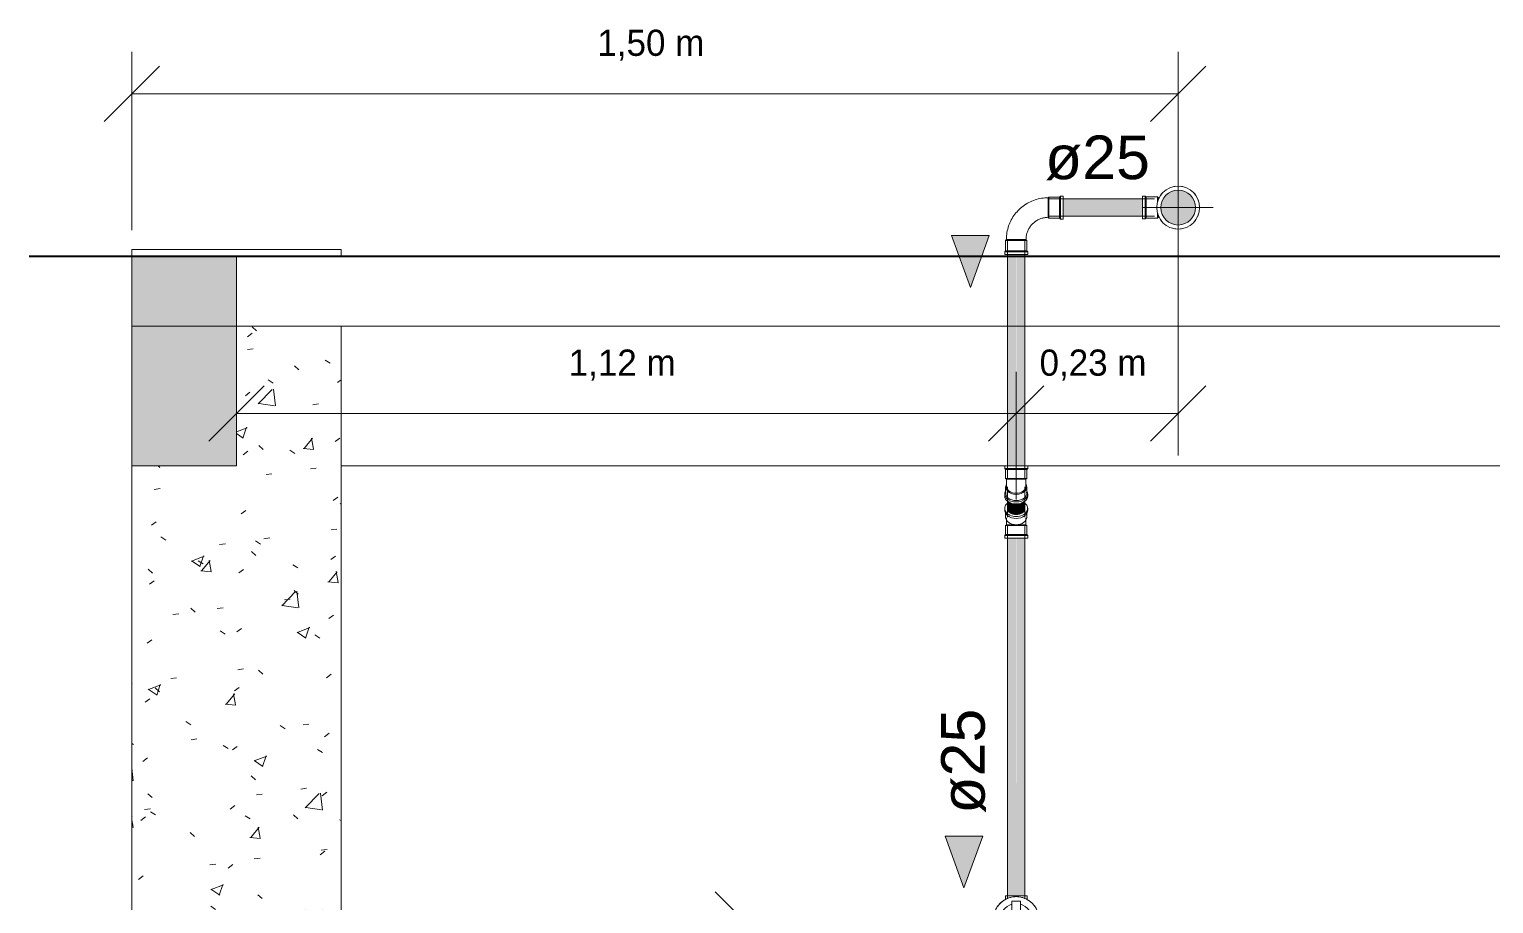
# Model space of a CAD drawing. Header units: metres. Extents: x 15 to 69.3, y -12.4 to 16.4.
# Drawn here: x 29.207 to 31.306, y 1.823 to 3.075 of the extents above; entities that cross this region are included whole.
import ezdxf

# ---------------------------------------------------------------- set-up
doc = ezdxf.new("R2010")
doc.units = ezdxf.units.M
doc.layers.add('1095_ARQ_BASE_COBERTA_dwg', color=7, linetype='Continuous', lineweight=5, true_color=0x767676)
doc.layers.add('A-FLOR', color=7, linetype='Continuous', lineweight=9, true_color=0x007f00)
for name, color, linetype, lineweight in [('A-ANNO-DIMS', 7, 'Continuous', 5), ('A-ANNO-DIMS-25', 7, 'Continuous', 5), ('A-DETL', 7, 'Continuous', 5), ('A-DETL-GENF', 7, 'Continuous', 5), ('A-WALL', 7, 'Continuous', 9), ('KIRYA - PAREDE', 7, 'Continuous', 40), ('KIRYA - PAREDE VISTA', 7, 'Continuous', 15), ('KIRYA - PISO', 7, 'Continuous', 5), ('P-PIPE', 7, 'Continuous', 5), ('P-PIPE-CNTR', 7, 'Continuous', 5), ('P-PIPE-IDEN', 7, 'Continuous', 5), ('S-COLS', 7, 'Continuous', 5)]:
    doc.layers.add(name, color=color, linetype=linetype, lineweight=lineweight)
doc.styles.add('Arial_1', font='arial.ttf', dxfattribs={"height": 0.0625})
doc.styles.add('Century Gothic_4', font='GOTHIC.TTF', dxfattribs={"height": 0.0375})
doc.dimstyles.new('Setores_1_5_1', dxfattribs={"dimscale": 0.3048, "dimtxt": 0.039156, "dimasz": 0.260417, "dimexe": 0.19685, "dimexo": 0.123031, "dimgap": 0.143537, "dimtad": 1, "dimrnd": 0.01, "dimzin": 0, "dimdsep": 46, "dimtxsty": 'Century Gothic_4', "dimblk1": 'OBLIQUE', "dimblk2": 'OBLIQUE', "dimsah": 1, "dimcen": 0.09, "dimazin": 0, "dimtfac": 1, "dimtdec": 4, "dimtix": 1, "dimtmove": 0, "dimatfit": 3, "dimfxl": 1, "dimtvp": 1, "dimtolj": 1, "dimtzin": 0, "dimarcsym": 2})

# ---------------------------------------------------------------- blocks, each defined once
blk = doc.blocks.new('Pilar retangular - 15 x 30 cm-3622251-BB')
at = {"layer": 'S-COLS', "true_color": 0xeaeaea}
h = blk.add_hatch(dxfattribs=at)
h.set_pattern_fill('FP_6', color=254, style=0, pattern_type=2)
h.set_pattern_definition([(50, (-17.334, 0.3775), (0.1821895, -0.015938), [0.01905, -0.20955]), (355, (-17.334, 0.3775), (-0.035242, 0.191059), [0.01524, -0.16764]), (100.451, (-17.319, 0.37617), (0.146942, 0.17512), [0.01619, -0.17809]), (46.184, (-17.334, 0.4283), (0.271077, -0.042045), [0.02857, -0.31432]), (96.636, (-17.311, 0.4248), (0.237407, 0.247433), [0.02429, -0.26714]), (351.184, (-17.334, 0.4283), (0.237406, 0.247428), [0.02286, -0.25146]), (21, (-17.308, 0.4156), (0.15162, -0.102267), [0.01905, -0.20955]), (326, (-17.308, 0.4156), (0.061803, 0.18419), [0.01524, -0.16764]), (71.451, (-17.296, 0.40708), (0.213418, 0.081924), [0.01619, -0.17809]), (37.5, (-17.334, 0.3775), (0.0030864, 0.084551), [0.00838, -0.15723, 0.00838, -0.1618, -0.16827]), (37.5, (-17.334, 0.3775), (0.0030864, 0.084551), [-0.33579, 0.00838, -0.15989]), (7.5, (-17.334, 0.3775), (0.0668157, 0.1001782), [0.00838, -0.08865, 0.00838, -0.15342, -0.06413]), (7.5, (-17.334, 0.3775), (0.0668157, 0.1001782), [-0.25883, 0.00838, -0.05575]), (327.5, (-17.39, 0.3775), (0.1355866, -0.0057276), [0.00838, -0.05512, 0.00838, -0.18974, -0.26289]), (327.5, (-17.39, 0.3775), (0.1355866, -0.0057276), [-0.26162, 0.00838, -0.25451]), (317.5, (-17.416, 0.3775), (0.148125, 0.0254287), [0.00838, -0.07417, 0.00838, -0.12319, -0.18669]), (317.5, (-17.416, 0.3775), (0.148125, 0.0254287), [-0.21412, 0.00838, -0.17831])])
h.paths.add_polyline_path([(-18.5106, 0), (-18.2106, 0), (-18.2106, 2.65), (-18.3606, 2.65), (-18.3606, 2.45), (-18.5106, 2.45), (-18.5106, 1.2743)])
h.paths.add_polyline_path([(-18.3606, 2.75), (-18.2106, 2.75), (-18.2106, 2.76), (-18.5106, 2.76), (-18.5106, 2.75)])
at = {"layer": 'S-COLS', "color": 253, "true_color": 0xaaaaaa}
for p, q in [((-18.5106, 2.76), (-18.5106, 2.75)), ((-18.2106, 2.76), (-18.5106, 2.76)), ((-18.2106, 2.76), (-18.2106, 2.75)), ((-18.2106, 2.65), (-18.2106, 0)), ((-18.5106, 2.45), (-18.5106, 0)), ((-18.2106, -0.1), (-18.2106, -0.3)), ((-18.2106, -0.3), (-18.3606, -0.3))]:
    blk.add_line(p, q, dxfattribs=at)
blk = doc.blocks.new('1095_ARQ_BASE_COBERTA_dwg-3608433-BB')
at = {"layer": 'KIRYA - PAREDE', "flags": 128}
blk.add_lwpolyline([(-15.0626, 2.75), (-16.8606, 2.75), (-18.6576, 2.75)], dxfattribs=at)
at = {"layer": 'KIRYA - PAREDE VISTA'}
for p, q in [((-16.3437, 2.75), (-18.6576, 2.75)), ((-15.0626, 2.75), (-18.6576, 2.75)), ((-17.3775, 2.75), (-15.0626, 2.75))]:
    blk.add_line(p, q, dxfattribs=at)
at = {"layer": 'KIRYA - PISO'}
for p, q in [((-15.0625, 2.75), (-18.6577, 2.75)), ((-15.0626, 2.75), (-18.6576, 2.75)), ((-15.0626, 2.75), (-18.6576, 2.75)), ((-15.0626, 2.75), (-18.6576, 2.75)), ((-15.0626, 2.75), (-17.7709, 2.75)), ((-15.0626, 2.75), (-17.5505, 2.75))]:
    blk.add_line(p, q, dxfattribs=at)
at = {"layer": 'KIRYA - PISO', "flags": 128}
for points in [[(-18.6576, 2.75), (-17.9811, 2.75)], [(-18.6576, 2.75), (-17.8507, 2.75)]]:
    blk.add_lwpolyline(points, close=True, dxfattribs=at)
blk.add_lwpolyline([(-18.6576, 2.75), (-17.6335, 2.75), (-18.2851, 2.75), (-17.1832, 2.75)], dxfattribs=at)
blk = doc.blocks.new('Te_Reducao - Agua Fria_Soldavel - MEP - Tigre - Standard-3611339-BB')
at = {"layer": 'P-PIPE'}
for p, q in [((-17.0578, 2.8362), (-17.0618, 2.8362)), ((-17.0618, 2.8362), (-17.0618, 2.82)), ((-17.0564, 2.8352), (-17.0578, 2.8362)), ((-17.0578, 2.8362), (-17.0578, 2.82)), ((-17.0403, 2.8352), (-17.0564, 2.8352)), ((-17.0564, 2.8352), (-17.0564, 2.82)), ((-17.0386, 2.834), (-17.0403, 2.8352)), ((-17.0403, 2.8352), (-17.0403, 2.8281)), ((-17.0618, 2.82), (-17.0618, 2.8038)), ((-17.0578, 2.82), (-17.0578, 2.8038)), ((-17.0564, 2.82), (-17.0564, 2.8048)), ((-17.0378, 2.834), (-17.0386, 2.834)), ((-17.0386, 2.834), (-17.0386, 2.8322)), ((-17.0618, 2.8038), (-17.0578, 2.8038)), ((-17.0578, 2.8038), (-17.0564, 2.8048)), ((-17.0564, 2.8048), (-17.0403, 2.8048)), ((-17.0403, 2.8117), (-17.0403, 2.8048)), ((-17.0403, 2.8048), (-17.0386, 2.806)), ((-17.0386, 2.8078), (-17.0386, 2.806)), ((-17.0386, 2.806), (-17.0378, 2.806))]:
    blk.add_line(p, q, dxfattribs=at)
for radius, start, end in [(0.0308, 0, 180), (0.0308, 137.9777, 143.1752), (0.0307, 137.9777, 143.1752), (0.0308, 96.6461, 102.024), (0.0308, 96.6461, 102.024), (0.0307, 77.9785, 83.3547), (0.0307, 77.9785, 83.3547), (0.0307, 36.8311, 42.0248), (0.0308, 36.8311, 42.0248), (0.0308, 180, 0), (0.0308, 156.6458, 162.0232), (0.0308, 17.9781, 23.3549), (0.0308, 17.9781, 23.3549), (0.0307, 197.9768, 203.3542), (0.0308, 216.6456, 222.0223), (0.0307, 216.6456, 222.0223), (0.0307, 317.9752, 323.3537), (0.0307, 317.9752, 323.3537), (0.0307, 336.6451, 342.0219), (0.0307, 336.6451, 342.0219), (0.0308, 257.976, 263.3539), (0.0308, 257.976, 263.3539), (0.0307, 276.6453, 282.0215), (0.0307, 276.6453, 282.0215)]:
    blk.add_arc((-17.0106, 2.82), radius, start, end, dxfattribs=at)
blk = doc.blocks.new('Joelho 45_90 - Agua Fria_Soldavel - MEP - Tigre - Standard-3609069-BB')
at = {"layer": 'P-PIPE'}
for p, q in [((-17.2593, 2.3891), (-17.2593, 2.3863)), ((-17.2579, 2.3853), (-17.2579, 2.3763)), ((-17.2277, 2.3763), (-17.2277, 2.3853)), ((-17.2263, 2.3863), (-17.2263, 2.3891)), ((-17.2579, 2.3516), (-17.2593, 2.3502)), ((-17.2569, 2.3654), (-17.2579, 2.3643)), ((-17.2579, 2.3643), (-17.2428, 2.3643)), ((-17.2579, 2.3643), (-17.2579, 2.3516)), ((-17.2428, 2.3643), (-17.2579, 2.3643)), ((-17.2579, 2.3516), (-17.2428, 2.3516)), ((-17.2428, 2.3654), (-17.2569, 2.3654)), ((-17.2569, 2.3654), (-17.2428, 2.3654)), ((-17.2468, 2.366), (-17.2466, 2.366)), ((-17.2288, 2.3654), (-17.2428, 2.3654)), ((-17.2428, 2.3654), (-17.2288, 2.3654)), ((-17.2428, 2.3643), (-17.2277, 2.3643)), ((-17.2277, 2.3643), (-17.2428, 2.3643)), ((-17.2428, 2.3516), (-17.2277, 2.3516)), ((-17.2391, 2.366), (-17.2388, 2.366)), ((-17.2277, 2.3643), (-17.2288, 2.3654)), ((-17.2277, 2.3516), (-17.2277, 2.3643)), ((-17.2263, 2.3502), (-17.2277, 2.3516)), ((-17.2593, 2.3502), (-17.2593, 2.3462)), ((-17.2593, 2.3502), (-17.2428, 2.3502)), ((-17.2593, 2.3462), (-17.2428, 2.3462)), ((-17.2428, 2.3502), (-17.2263, 2.3502)), ((-17.2428, 2.3462), (-17.2263, 2.3462)), ((-17.2263, 2.3462), (-17.2263, 2.3502))]:
    blk.add_line(p, q, dxfattribs=at)
at = {"layer": 'P-PIPE', "flags": 128}
for points in [[(-17.2569, 2.3654), (-17.2569, 2.3659), (-17.2569, 2.3665), (-17.2569, 2.3671), (-17.2569, 2.3677), (-17.2569, 2.3682), (-17.2569, 2.3688), (-17.2569, 2.3694), (-17.2569, 2.3699), (-17.2569, 2.3704), (-17.2569, 2.371), (-17.2569, 2.3715), (-17.2569, 2.372), (-17.2569, 2.3725), (-17.2569, 2.373), (-17.2569, 2.3735), (-17.2569, 2.374), (-17.2569, 2.3744), (-17.2569, 2.3749), (-17.2569, 2.3753), (-17.2569, 2.3756)], [(-17.2288, 2.3756), (-17.2288, 2.3751), (-17.2288, 2.3747), (-17.2288, 2.3743), (-17.2288, 2.3738), (-17.2288, 2.3733), (-17.2288, 2.3728), (-17.2288, 2.3723), (-17.2288, 2.3718), (-17.2288, 2.3713), (-17.2288, 2.3708), (-17.2288, 2.3702), (-17.2288, 2.3697), (-17.2288, 2.3691), (-17.2288, 2.3686), (-17.2288, 2.368), (-17.2288, 2.3675), (-17.2288, 2.3669), (-17.2288, 2.3663), (-17.2288, 2.3657), (-17.2288, 2.3654)]]:
    blk.add_lwpolyline(points, dxfattribs=at)
at = {"layer": 'P-PIPE'}
for centre, major_axis, start_param, end_param in [((-17.2428, 2.3891), (0.0165, 0), 2.439336, 4.712389), ((-17.2428, 2.3891), (0.0165, 0), 4.712389, 6.985442), ((-17.2428, 2.3863), (0.0165, 0), 3.070015, 4.712389), ((-17.2428, 2.3763), (0.0151, 0), 3.141593, 4.712389), ((-17.2428, 2.3763), (0.0151, 0), 3.141593, 4.712389), ((-17.2428, 2.3891), (0.0125, 0), 3.141593, 6.283185), ((-17.2428, 2.3863), (0.0165, 0), 4.712389, 6.354763), ((-17.2428, 2.3763), (0.0151, 0), 4.712389, 6.283185), ((-17.2428, 2.3763), (0.0151, 0), 4.712389, 6.283185), ((-17.2428, 2.3756), (0.014, 0), 4.441885, 4.45059), ((-17.2428, 2.3756), (0.014, 0), 4.970533, 4.982893), ((-17.2428, 2.3756), (0.014, 0), 4.970533, 4.974188)]:
    blk.add_ellipse(centre, major_axis=major_axis, ratio=0.707107, start_param=start_param, end_param=end_param, dxfattribs=at)
blk = doc.blocks.new('Joelho 45_90 - Agua Fria_Soldavel - MEP - Tigre - Standard-V43-BB')
at = {"layer": 'P-PIPE'}
for p, q in [((-17.2593, 2.45), (-17.2593, 2.446)), ((-17.2428, 2.45), (-17.2593, 2.45)), ((-17.2593, 2.446), (-17.2579, 2.4446)), ((-17.2593, 2.446), (-17.2428, 2.446)), ((-17.2579, 2.4446), (-17.2579, 2.4319)), ((-17.2579, 2.4446), (-17.2428, 2.4446)), ((-17.2263, 2.45), (-17.2428, 2.45)), ((-17.2428, 2.446), (-17.2263, 2.446)), ((-17.2428, 2.4446), (-17.2277, 2.4446)), ((-17.2277, 2.4446), (-17.2263, 2.446)), ((-17.2277, 2.4319), (-17.2277, 2.4446)), ((-17.2263, 2.446), (-17.2263, 2.45)), ((-17.2579, 2.4319), (-17.2569, 2.4308)), ((-17.2428, 2.4319), (-17.2579, 2.4319)), ((-17.2579, 2.4319), (-17.2428, 2.4319)), ((-17.2579, 2.4198), (-17.2579, 2.4109)), ((-17.2569, 2.4308), (-17.2428, 2.4308)), ((-17.2428, 2.4308), (-17.2569, 2.4308)), ((-17.2277, 2.4319), (-17.2428, 2.4319)), ((-17.2428, 2.4319), (-17.2277, 2.4319)), ((-17.2428, 2.4308), (-17.2288, 2.4308)), ((-17.2288, 2.4308), (-17.2428, 2.4308)), ((-17.2288, 2.4308), (-17.2277, 2.4319)), ((-17.2277, 2.4109), (-17.2277, 2.4198)), ((-17.2593, 2.4099), (-17.2593, 2.407)), ((-17.2263, 2.407), (-17.2263, 2.4099))]:
    blk.add_line(p, q, dxfattribs=at)
at = {"layer": 'P-PIPE', "flags": 128}
for points in [[(-17.2569, 2.4308), (-17.2569, 2.4302), (-17.2569, 2.4296), (-17.2569, 2.4291), (-17.2569, 2.4285), (-17.2569, 2.4279), (-17.2569, 2.4274), (-17.2569, 2.4268), (-17.2569, 2.4263), (-17.2569, 2.4257), (-17.2569, 2.4252), (-17.2569, 2.4247), (-17.2569, 2.4242), (-17.2569, 2.4236), (-17.2569, 2.4232), (-17.2569, 2.4227), (-17.2569, 2.4222), (-17.2569, 2.4217), (-17.2569, 2.4213), (-17.2569, 2.4209), (-17.2569, 2.4206)], [(-17.2288, 2.4206), (-17.2288, 2.421), (-17.2288, 2.4215), (-17.2288, 2.4219), (-17.2288, 2.4224), (-17.2288, 2.4228), (-17.2288, 2.4233), (-17.2288, 2.4238), (-17.2288, 2.4243), (-17.2288, 2.4249), (-17.2288, 2.4254), (-17.2288, 2.4259), (-17.2288, 2.4265), (-17.2288, 2.427), (-17.2288, 2.4276), (-17.2288, 2.4281), (-17.2288, 2.4287), (-17.2288, 2.4293), (-17.2288, 2.4299), (-17.2288, 2.4304), (-17.2288, 2.4308)]]:
    blk.add_lwpolyline(points, dxfattribs=at)
at = {"layer": 'P-PIPE'}
for centre, major_axis, start_param, end_param in [((-17.2428, 2.4198), (0.0151, 0), 2.779503, 4.712389), ((-17.2428, 2.4198), (0.0151, 0), 2.779503, 4.712389), ((-17.2428, 2.4206), (0.014, 0), 3.141593, 4.712389), ((-17.2428, 2.4206), (0.014, 0), 3.141593, 4.712389), ((-17.2428, 2.4198), (0.0151, 0), 4.712389, 6.65054), ((-17.2428, 2.4198), (0.0151, 0), 4.712389, 6.65054), ((-17.2428, 2.4206), (0.014, 0), 4.712389, 6.283185), ((-17.2428, 2.4206), (0.014, 0), 4.712389, 6.283185), ((-17.2428, 2.4099), (0.0165, 0), 2.758051, 4.712389), ((-17.2428, 2.407), (0.0165, 0), 3.141593, 4.712389), ((-17.2428, 2.4109), (-0.0151, 0), 6.159354, 7.853982), ((-17.2428, 2.4099), (0.0165, 0), 4.712389, 6.666727), ((-17.2428, 2.4109), (0.0151, 0), 4.712389, 6.407016), ((-17.2428, 2.407), (0.0165, 0), 4.712389, 6.283185)]:
    blk.add_ellipse(centre, major_axis=major_axis, ratio=0.707107, start_param=start_param, end_param=end_param, dxfattribs=at)
blk = doc.blocks.new('AF_Soldavel_Curva 45_90 - Standard-3502160-BB')
at = {"layer": 'P-PIPE'}
for p, q in [((-17.1958, 2.8351), (-17.1969, 2.834)), ((-17.1808, 2.8351), (-17.1958, 2.8351)), ((-17.1958, 2.8351), (-17.1958, 2.8049)), ((-17.1794, 2.8365), (-17.1808, 2.8351)), ((-17.1808, 2.8351), (-17.1808, 2.8049)), ((-17.1754, 2.8365), (-17.1794, 2.8365)), ((-17.1794, 2.8365), (-17.1794, 2.8035)), ((-17.1754, 2.8035), (-17.1754, 2.8365)), ((-17.1969, 2.834), (-17.1969, 2.806)), ((-17.1969, 2.806), (-17.1958, 2.8049)), ((-17.1958, 2.8049), (-17.1808, 2.8049)), ((-17.1808, 2.8049), (-17.1794, 2.8035)), ((-17.1794, 2.8035), (-17.1754, 2.8035)), ((-17.2569, 2.7741), (-17.2579, 2.773)), ((-17.2579, 2.773), (-17.2579, 2.758)), ((-17.2579, 2.773), (-17.2277, 2.773)), ((-17.2569, 2.7741), (-17.2288, 2.7741)), ((-17.2277, 2.773), (-17.2288, 2.7741)), ((-17.2277, 2.758), (-17.2277, 2.773)), ((-17.2579, 2.758), (-17.2593, 2.7566)), ((-17.2593, 2.7566), (-17.2593, 2.7526)), ((-17.2593, 2.7566), (-17.2263, 2.7566)), ((-17.2593, 2.7526), (-17.2263, 2.7526)), ((-17.2579, 2.758), (-17.2277, 2.758)), ((-17.2263, 2.7566), (-17.2277, 2.758)), ((-17.2263, 2.7526), (-17.2263, 2.7566))]:
    blk.add_line(p, q, dxfattribs=at)
at = {"layer": 'P-PIPE', "flags": 128}
for points in [[(-17.1969, 2.834), (-17.1993, 2.834), (-17.2017, 2.8338), (-17.2041, 2.8336), (-17.2065, 2.8333), (-17.2088, 2.8328), (-17.2112, 2.8323), (-17.2135, 2.8317), (-17.2158, 2.831), (-17.218, 2.8302), (-17.2203, 2.8293), (-17.2224, 2.8283), (-17.2246, 2.8273), (-17.2267, 2.8261), (-17.2288, 2.8249), (-17.2308, 2.8236), (-17.2327, 2.8222), (-17.2346, 2.8207), (-17.2364, 2.8192), (-17.2382, 2.8175), (-17.2399, 2.8159), (-17.2415, 2.8141), (-17.2431, 2.8123), (-17.2446, 2.8104), (-17.246, 2.8085), (-17.2474, 2.8065), (-17.2486, 2.8044), (-17.2498, 2.8024), (-17.2509, 2.8002), (-17.2519, 2.798), (-17.2528, 2.7958), (-17.2536, 2.7936), (-17.2543, 2.7913), (-17.255, 2.789), (-17.2555, 2.7866), (-17.256, 2.7843), (-17.2563, 2.7819), (-17.2566, 2.7795), (-17.2568, 2.7772), (-17.2568, 2.7748), (-17.2569, 2.7741)], [(-17.2288, 2.7741), (-17.2287, 2.7754), (-17.2287, 2.7767), (-17.2285, 2.7779), (-17.2284, 2.7792), (-17.2281, 2.7804), (-17.2279, 2.7817), (-17.2275, 2.7829), (-17.2272, 2.7841), (-17.2267, 2.7853), (-17.2263, 2.7865), (-17.2257, 2.7877), (-17.2252, 2.7888), (-17.2246, 2.7899), (-17.2239, 2.791), (-17.2232, 2.7921), (-17.2225, 2.7931), (-17.2217, 2.7941), (-17.2209, 2.7951), (-17.22, 2.7961), (-17.2191, 2.797), (-17.2182, 2.7978), (-17.2172, 2.7987), (-17.2162, 2.7994), (-17.2152, 2.8002), (-17.2141, 2.8009), (-17.213, 2.8016), (-17.2119, 2.8022), (-17.2108, 2.8028), (-17.2096, 2.8033), (-17.2085, 2.8038), (-17.2073, 2.8042), (-17.2061, 2.8046), (-17.2048, 2.805), (-17.2036, 2.8053), (-17.2023, 2.8055), (-17.2011, 2.8057), (-17.1998, 2.8058), (-17.1985, 2.8059), (-17.1973, 2.806), (-17.1969, 2.806)]]:
    blk.add_lwpolyline(points, dxfattribs=at)
blk = doc.blocks.new('Registro de Gaveta - Agua Fria - MEP - Tigre - PVC Cromado - 25 mm-135403-BB')
at = {"layer": 'P-PIPE'}
for p, q in [((-17.2583, 1.8338), (-17.2583, 1.8288)), ((-17.2428, 1.8338), (-17.2583, 1.8338)), ((-17.2273, 1.8338), (-17.2428, 1.8338)), ((-17.2273, 1.8288), (-17.2273, 1.8338)), ((-17.2489, 1.8261), (-17.2489, 1.7739)), ((-17.2489, 1.8261), (-17.2367, 1.8261)), ((-17.2367, 1.7739), (-17.2367, 1.8261)), ((-17.2583, 1.7712), (-17.2583, 1.7662)), ((-17.2583, 1.7662), (-17.2428, 1.7662)), ((-17.2367, 1.7739), (-17.2489, 1.7739)), ((-17.2428, 1.7662), (-17.2273, 1.7662)), ((-17.2273, 1.7662), (-17.2273, 1.7712))]:
    blk.add_line(p, q, dxfattribs=at)
for radius, start, end in [(0.0328, 360, 180), (0.0328, 101.9728, 138.0211), (0.0328, 83.6753, 96.6826), (0.0328, 41.9697, 78.018), (0.0328, 161.9759, 180), (0.0328, 143.3089, 156.6868), (0.0227, 105.6527, 254.3473), (0.0227, 285.6527, 74.3473), (0.0328, 23.3004, 36.6783), (0.0328, 0, 18.0137), (0.0328, 180, 360), (0.0328, 180, 198.0241), (0.0328, 203.3132, 216.6911), (0.0328, 323.3217, 336.6996), (0.0328, 341.9863, 0), (0.0328, 222.3404, 258.0272), (0.0328, 263.3174, 276.3247), (0.0328, 281.982, 318.0303)]:
    blk.add_arc((-17.2428, 1.8), radius, start, end, dxfattribs=at)
blk = doc.blocks.new('DIMBLOCK33-BB')
at = {"layer": 'A-ANNO-DIMS-25', "lineweight": 25}
for p, q in [((30.2301, 1.8), (30.1904, 1.8397)), ((30.2301, 1.8), (30.2698, 1.7603)), ((30.2301, 0), (30.1904, 0.0397)), ((30.2301, 0), (30.2698, -0.0397))]:
    blk.add_line(p, q, dxfattribs=at)
at = {"layer": 'A-ANNO-DIMS-25'}
for p, q in [((30.2301, 1.8), (30.1701, 1.8)), ((30.2301, 0), (30.2301, 1.8)), ((30.2301, 1.8), (30.5515, 1.8)), ((30.2301, 0), (30.2115, 0)), ((30.2301, 0), (30.2901, 0))]:
    blk.add_line(p, q, dxfattribs=at)
at = {"layer": 'A-ANNO-DIMS-25', "color": 0, "insert": (30.1383, 0.8173), "char_height": 0.0375, "width": 0.198392, "attachment_point": 1, "rotation": 90, "line_spacing_factor": 0.984502, "style": 'Century Gothic_4'}
blk.add_mtext('1,80 m', dxfattribs=at)
blk = doc.blocks.new('_Oblique')
at = {"color": 0, "linetype": 'ByBlock', "lineweight": -2}
blk.add_line((-0.5, -0.5), (0.5, 0.5), dxfattribs=at)
blk = doc.blocks.new('Anotacao_Tuboseta - Fluxo 2-2612755-BB')
at = {"layer": 'P-PIPE-IDEN'}
blk.add_hatch(color=256, dxfattribs=at).paths.add_polyline_path([(-17.2907, 1.9196), (-17.3177, 1.8453), (-17.3448, 1.9196)])
for p, q in [((-17.2907, 1.9196), (-17.3448, 1.9196)), ((-17.3448, 1.9196), (-17.3177, 1.8453)), ((-17.3177, 1.8453), (-17.2907, 1.9196))]:
    blk.add_line(p, q, dxfattribs=at)
blk = doc.blocks.new('DIMBLOCK34-BB')
at = {"layer": 'A-ANNO-DIMS-25'}
for p, q in [((29.504, 2.5248), (29.504, 2.5848)), ((30.6218, 2.5248), (30.6218, 2.5848)), ((30.6218, 2.5248), (29.504, 2.5248)), ((29.504, 2.5248), (29.504, 2.5061)), ((30.6218, 2.5248), (30.6218, 2.4018))]:
    blk.add_line(p, q, dxfattribs=at)
at = {"layer": 'A-ANNO-DIMS-25', "lineweight": 25}
for p, q in [((29.504, 2.5248), (29.5437, 2.5644)), ((30.6218, 2.5248), (30.6615, 2.5644)), ((29.504, 2.5248), (29.4643, 2.4851)), ((30.6218, 2.5248), (30.5821, 2.4851))]:
    blk.add_line(p, q, dxfattribs=at)
at = {"layer": 'A-ANNO-DIMS-25', "color": 0, "insert": (29.9803, 2.6166), "char_height": 0.0375, "width": 0.198392, "attachment_point": 1, "line_spacing_factor": 0.984502, "style": 'Century Gothic_4'}
blk.add_mtext('1,12 m', dxfattribs=at)
blk = doc.blocks.new('DIMBLOCK35-BB')
at = {"layer": 'A-ANNO-DIMS-25'}
for p, q in [((30.854, 2.5248), (30.854, 2.7825)), ((30.6218, 2.5248), (30.6218, 2.5848)), ((30.854, 2.5248), (30.6218, 2.5248)), ((30.6218, 2.5248), (30.6218, 2.4018)), ((30.854, 2.5248), (30.854, 2.4648))]:
    blk.add_line(p, q, dxfattribs=at)
at = {"layer": 'A-ANNO-DIMS-25', "lineweight": 25}
for p, q in [((30.6218, 2.5248), (30.6615, 2.5644)), ((30.854, 2.5248), (30.8937, 2.5644)), ((30.6218, 2.5248), (30.5821, 2.4851)), ((30.854, 2.5248), (30.8143, 2.4851))]:
    blk.add_line(p, q, dxfattribs=at)
at = {"layer": 'A-ANNO-DIMS-25', "color": 0, "insert": (30.6553, 2.6166), "char_height": 0.0375, "width": 0.198392, "attachment_point": 1, "line_spacing_factor": 0.984502, "style": 'Century Gothic_4'}
blk.add_mtext('0,23 m', dxfattribs=at)
blk = doc.blocks.new('DIMBLOCK36-BB')
at = {"layer": 'A-ANNO-DIMS-25'}
for p, q in [((29.354, 2.983), (29.354, 3.043)), ((30.854, 2.983), (30.854, 3.043)), ((29.354, 2.983), (30.854, 2.983)), ((29.354, 2.983), (29.354, 2.7875)), ((30.854, 2.983), (30.854, 2.8575))]:
    blk.add_line(p, q, dxfattribs=at)
at = {"layer": 'A-ANNO-DIMS-25', "lineweight": 25}
for p, q in [((29.354, 2.983), (29.3937, 3.0227)), ((30.854, 2.983), (30.8937, 3.0227)), ((29.354, 2.983), (29.3143, 2.9433)), ((30.854, 2.983), (30.8143, 2.9433))]:
    blk.add_line(p, q, dxfattribs=at)
at = {"layer": 'A-ANNO-DIMS-25', "color": 0, "insert": (30.0214, 3.0748), "char_height": 0.0375, "width": 0.198392, "attachment_point": 1, "line_spacing_factor": 0.984502, "style": 'Century Gothic_4'}
blk.add_mtext('1,50 m', dxfattribs=at)
blk = doc.blocks.new('DIMBLOCK37-BB')
at = {"layer": 'A-ANNO-DIMS-25'}
for p, q in [((32.504, 1.1874), (32.504, 2.4125)), ((31.0416, 1.1874), (31.0416, 1.2474)), ((31.0416, 1.1874), (32.504, 1.1874)), ((31.0416, 1.1874), (31.0416, 1.1375)), ((32.504, 1.1874), (32.504, 1.1274))]:
    blk.add_line(p, q, dxfattribs=at)
at = {"layer": 'A-ANNO-DIMS-25', "lineweight": 25}
for p, q in [((31.0416, 1.1874), (31.0813, 1.2271)), ((32.504, 1.1874), (32.5437, 1.2271)), ((31.0416, 1.1874), (31.0019, 1.1477)), ((32.504, 1.1874), (32.4643, 1.1477))]:
    blk.add_line(p, q, dxfattribs=at)
at = {"layer": 'A-ANNO-DIMS-25', "color": 0, "insert": (31.6902, 1.2792), "char_height": 0.0375, "width": 0.198392, "attachment_point": 1, "line_spacing_factor": 0.984502, "style": 'Century Gothic_4'}
blk.add_mtext('1,46 m', dxfattribs=at)

msp = doc.modelspace()

# ---------------------------------------------------------------- hatches: boundary and pattern name
at = {"layer": 'A-DETL-GENF', "true_color": 0x808080}
h = msp.add_hatch(dxfattribs=at)
h.set_pattern_fill('FP_6', color=8, style=0, pattern_type=2)
h.set_pattern_definition([(50, (30.53064, 0.3775), (0.1821895, -0.015938), [0.01905, -0.20955]), (355, (30.53064, 0.3775), (-0.035242, 0.191059), [0.01524, -0.16764]), (100.451, (30.54564, 0.37617), (0.146942, 0.17512), [0.01619, -0.17809]), (46.184, (30.53064, 0.4283), (0.271077, -0.042045), [0.02857, -0.31432]), (96.636, (30.55364, 0.4248), (0.237407, 0.247433), [0.02429, -0.26714]), (351.184, (30.53064, 0.4283), (0.237406, 0.247428), [0.02286, -0.25146]), (21, (30.55664, 0.4156), (0.15162, -0.102267), [0.01905, -0.20955]), (326, (30.55664, 0.4156), (0.061803, 0.184189), [0.01524, -0.16764]), (71.451, (30.56864, 0.40708), (0.213418, 0.081924), [0.01619, -0.17809]), (37.5, (30.530645, 0.3775), (0.0030864, 0.084551), [0.00838, -0.15723, 0.00838, -0.1618, -0.16827]), (37.5, (30.530645, 0.3775), (0.0030864, 0.084551), [-0.33579, 0.00838, -0.15989]), (7.5, (30.530645, 0.3775), (0.0668157, 0.1001782), [0.00838, -0.08865, 0.00838, -0.15342, -0.06413]), (7.5, (30.530645, 0.3775), (0.0668157, 0.1001782), [-0.25883, 0.00838, -0.05575]), (327.5, (30.474645, 0.3775), (0.1355866, -0.0057276), [0.00838, -0.05512, 0.00838, -0.18974, -0.26289]), (327.5, (30.474645, 0.3775), (0.1355866, -0.0057276), [-0.26162, 0.00838, -0.25451]), (317.5, (30.44864, 0.3775), (0.1481253, 0.0254287), [0.00838, -0.07417, 0.00838, -0.12319, -0.18669]), (317.5, (30.44864, 0.3775), (0.1481253, 0.0254287), [-0.21412, 0.00838, -0.17831])])
h.paths.add_polyline_path([(29.354, -0.3), (29.504, -0.3), (29.504, 0), (29.354, 0), (29.354, -0.1)])
h.paths.add_polyline_path([(32.654, -0.3), (32.654, 0), (32.504, 0), (32.504, -0.3)])
h.paths.add_polyline_path([(32.504, 2.45), (32.654, 2.45), (32.654, 2.75), (32.504, 2.75), (32.504, 2.65)])
h.paths.add_polyline_path([(29.354, 2.45), (29.504, 2.45), (29.504, 2.75), (29.354, 2.75), (29.354, 2.65)])
at = {"layer": 'P-PIPE', "true_color": 0x00ffff}
for points in [[(30.854, 2.795), (30.8605, 2.7959), (30.8665, 2.7983), (30.8717, 2.8023), (30.8757, 2.8075), (30.8782, 2.8136), (30.879, 2.82), (30.8782, 2.8265), (30.8757, 2.8325), (30.8709, 2.8383), (30.8665, 2.8417), (30.8605, 2.8441), (30.854, 2.845), (30.8476, 2.8441), (30.8415, 2.8417), (30.8361, 2.8373), (30.8324, 2.8325), (30.8299, 2.8265), (30.829, 2.82), (30.8299, 2.8135), (30.8324, 2.8075), (30.8363, 2.8023), (30.8415, 2.7983), (30.8476, 2.7959), (30.8501, 2.7955)], [(30.6892, 2.82), (30.8028, 2.82), (30.8028, 2.8325), (30.6892, 2.8324), (30.6892, 2.82)], [(30.6892, 2.8075), (30.8028, 2.8078), (30.8028, 2.82), (30.6892, 2.82), (30.6892, 2.8079)], [(30.6093, 2.45), (30.6218, 2.45), (30.6216, 2.7526), (30.6093, 2.7526), (30.6093, 2.5467)], [(30.6252, 2.45), (30.6343, 2.45), (30.6343, 2.7526), (30.6218, 2.7526), (30.622, 2.45), (30.6251, 2.45)], [(30.6218, 2.3803), (30.6218, 2.3954), (30.6162, 2.3962), (30.613, 2.3973), (30.6093, 2.3996), (30.6096, 2.3877), (30.6101, 2.3862), (30.6116, 2.3842), (30.6138, 2.3825), (30.6167, 2.3812), (30.6196, 2.3805)], [(30.6218, 2.3803), (30.6261, 2.3809), (30.6293, 2.3821), (30.6314, 2.3836), (30.6331, 2.3855), (30.6341, 2.3877), (30.6343, 2.3891), (30.6341, 2.3993), (30.6327, 2.3983), (30.6294, 2.3967), (30.6251, 2.3957), (30.6218, 2.3954), (30.6218, 2.3806)], [(30.6093, 1.8338), (30.6218, 1.8338), (30.6217, 2.3462), (30.6093, 2.3462), (30.6093, 1.8575)], [(30.6252, 1.8338), (30.6343, 1.8338), (30.6343, 2.3462), (30.6218, 2.3462), (30.6219, 1.8338), (30.6251, 1.8338)]]:
    msp.add_hatch(color=4, dxfattribs=at).paths.add_polyline_path(points)

# ---------------------------------------------------------------- linework, layer by layer
at = {"layer": 'A-DETL'}
for p, q in [((29.504, 2.75), (29.354, 2.75)), ((29.354, 2.75), (29.354, 2.45)), ((29.504, 2.45), (29.504, 2.75)), ((29.354, 2.45), (29.504, 2.45))]:
    msp.add_line(p, q, dxfattribs=at)
at = {"layer": 'A-FLOR', "color": 9, "true_color": 0xaad4aa}
for p, q in [((32.654, 2.75), (29.354, 2.75)), ((29.354, 2.75), (29.354, 2.65)), ((29.504, 2.65), (32.504, 2.65))]:
    msp.add_line(p, q, dxfattribs=at)
at = {"layer": 'A-WALL', "color": 253, "true_color": 0xaaaaaa}
for p, q in [((29.504, 2.65), (29.354, 2.65)), ((29.354, 2.65), (29.354, 2.45)), ((29.504, 2.45), (29.504, 2.65)), ((29.654, 2.65), (29.654, 2.45)), ((29.354, 2.45), (29.504, 2.45)), ((29.654, 2.45), (32.354, 2.45))]:
    msp.add_line(p, q, dxfattribs=at)
at = {"layer": 'P-PIPE'}
for p, q in [((30.8203, 2.8325), (30.6688, 2.8325)), ((30.6688, 2.8075), (30.8203, 2.8075)), ((30.6093, 2.773), (30.6093, 2.4319)), ((30.6343, 2.4319), (30.6343, 2.773)), ((30.6093, 2.4198), (30.6093, 2.3763)), ((30.6343, 2.3763), (30.6343, 2.4198)), ((30.6093, 2.3643), (30.6093, 1.8299)), ((30.6343, 1.8299), (30.6343, 2.3643))]:
    msp.add_line(p, q, dxfattribs=at)
at = {"layer": 'P-PIPE', "color": 96, "true_color": 0x007f00}
for start, end in [(0, 180), (180, 0)]:
    msp.add_arc((30.854, 2.82), 0.025, start, end, dxfattribs=at)
at = {"layer": 'P-PIPE-CNTR'}
for p, q in [((30.854, 2.77), (30.854, 2.87)), ((30.854, 2.77), (30.854, 2.87)), ((30.804, 2.82), (30.904, 2.82)), ((30.804, 2.82), (30.904, 2.82))]:
    msp.add_line(p, q, dxfattribs=at)

# ---------------------------------------------------------------- block references
at = {"layer": '1095_ARQ_BASE_COBERTA_dwg', "color": 7}
msp.add_blockref('1095_ARQ_BASE_COBERTA_dwg-3608433-BB', (47.8646, 0), dxfattribs=at)
at = {"layer": 'P-PIPE'}
for name in ['AF_Soldavel_Curva 45_90 - Standard-3502160-BB', 'Te_Reducao - Agua Fria_Soldavel - MEP - Tigre - Standard-3611339-BB', 'Joelho 45_90 - Agua Fria_Soldavel - MEP - Tigre - Standard-V43-BB', 'Joelho 45_90 - Agua Fria_Soldavel - MEP - Tigre - Standard-3609069-BB', 'Registro de Gaveta - Agua Fria - MEP - Tigre - PVC Cromado - 25 mm-135403-BB']:
    msp.add_blockref(name, (47.8646, 0), dxfattribs=at)
at = {"layer": 'P-PIPE-IDEN'}
for p in [(47.874, 0.8603), (47.8646, 0)]:
    msp.add_blockref('Anotacao_Tuboseta - Fluxo 2-2612755-BB', p, dxfattribs=at)
at = {"layer": 'S-COLS', "color": 253, "true_color": 0xaaaaaa}
msp.add_blockref('Pilar retangular - 15 x 30 cm-3622251-BB', (47.8646, 0), dxfattribs=at)

# ---------------------------------------------------------------- texts
at = {"layer": 'P-PIPE-IDEN', "insert": (30.6631, 2.9232), "char_height": 0.0625, "width": 0.18038, "attachment_point": 1, "style": 'Arial_1'}
msp.add_mtext('ø25', dxfattribs=at)
at = {"layer": 'P-PIPE-IDEN', "insert": (30.5142, 1.9516), "char_height": 0.0625, "width": 0.18038, "attachment_point": 1, "rotation": 90, "style": 'Arial_1'}
msp.add_mtext('ø25', dxfattribs=at)

# ---------------------------------------------------------------- dimensions: what is measured, and where the dimension line sits
at = {"layer": 'A-ANNO-DIMS'}
for base, p1, p2, override, picture, middle in [((30.854, 2.983), (29.354, 2.75), (30.854, 2.82), {"dimpost": '<>', "dimfxl": 1.501632}, 'DIMBLOCK36-BB', (30.104, 3.0464)), ((30.6218, 2.5248), (30.854, 2.82), (30.6218, 2.3643), {"dimpost": '<>', "dimfxl": 0.51147}, 'DIMBLOCK35-BB', (30.7379, 2.5882)), ((29.504, 2.5248), (30.6218, 2.3643), (29.504, 2.4686), {"dimpost": '<>', "dimfxl": 1.122671}, 'DIMBLOCK34-BB', (30.0629, 2.5881)), ((32.504, 1.1874), (31.0416, 1.1), (32.504, 2.45), {"dimpost": '<>', "dimfxl": 1.990247}, 'DIMBLOCK37-BB', (31.7728, 1.2508))]:
    dim = msp.add_linear_dim(base=base, p1=p1, p2=p2, dimstyle='Setores_1_5_1', override=override, dxfattribs=at)
    dim.commit()
    dim.dimension.update_dxf_attribs({"geometry": picture, "text_midpoint": middle})
dim = msp.add_linear_dim(base=(30.2301, 1.8), p1=(30.174, 0), p2=(30.589, 1.8), angle=90, dimstyle='Setores_1_5_1', override={"dimpost": '<>', "dimfxl": 1.847224}, dxfattribs=at)
dim.commit()
dim.dimension.update_dxf_attribs({"geometry": 'DIMBLOCK33-BB', "text_midpoint": (30.1667, 0.9)})

doc.saveas('drawing.dxf')
